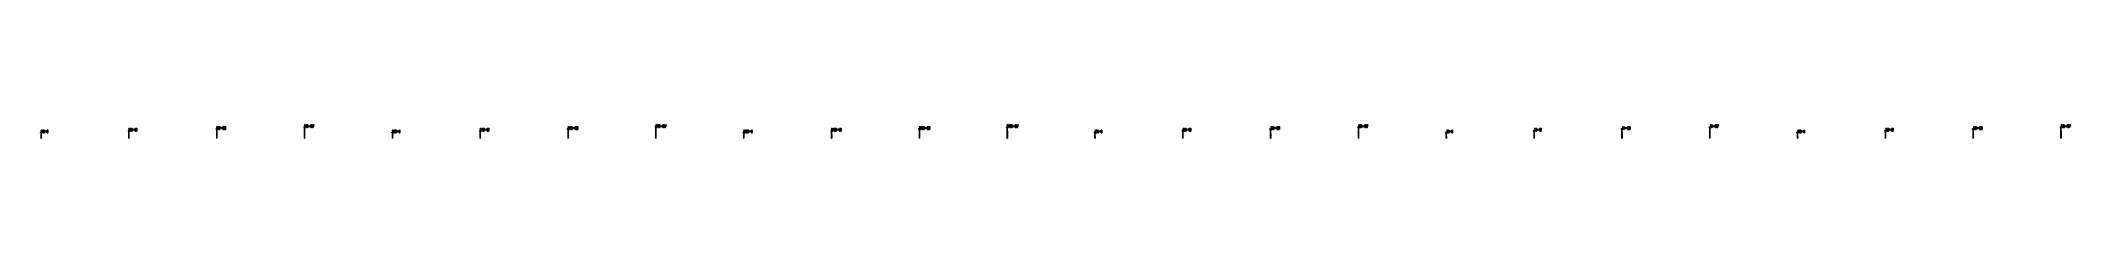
# Model space of a CAD drawing. Extents: x 143605 to 155162, y 118683 to 118758.
import ezdxf

# ---------------------------------------------------------------- set-up
doc = ezdxf.new("R2010")
doc.units = 13
for name, color, linetype, true_color in [('0.6', 7, 'Continuous', 0x00f000), ('1.1', 7, 'Continuous', 0xa852ff), ('Write', 7, 'Continuous', 0x839eaa)]:
    doc.layers.add(name, color=color, linetype=linetype, true_color=true_color)
for name, color, linetype in [('0.7', 50, 'Continuous'), ('0.8', 30, 'Continuous'), ('0.9', 240, 'Continuous'), ('1.0', 221, 'Continuous')]:
    doc.layers.add(name, color=color, linetype=linetype)

msp = doc.modelspace()

# ---------------------------------------------------------------- linework, layer by layer
for p, q in [((143608, 118693), (143608, 118713)), ((143626, 118721), (143632, 118721)), ((143637, 118721), (143643, 118721)), ((144108, 118703), (144108, 118723)), ((144126, 118731), (144132, 118731)), ((144137, 118731), (144143, 118731)), ((144608, 118713), (144608, 118733)), ((144626, 118741), (144632, 118741)), ((144637, 118741), (144643, 118741)), ((145108, 118723), (145108, 118743)), ((145126, 118751), (145132, 118751)), ((145137, 118751), (145143, 118751)), ((145608, 118693), (145608, 118713)), ((145631, 118721), (145637, 118721)), ((145642, 118721), (145648, 118721)), ((146108, 118703), (146108, 118723)), ((146131, 118731), (146137, 118731)), ((146142, 118731), (146148, 118731)), ((146608, 118713), (146608, 118733)), ((146631, 118741), (146637, 118741)), ((146642, 118741), (146648, 118741)), ((147108, 118723), (147108, 118743)), ((147131, 118751), (147137, 118751)), ((147142, 118751), (147148, 118751)), ((147608, 118693), (147608, 118713)), ((147636, 118721), (147642, 118721)), ((147647, 118721), (147653, 118721)), ((148108, 118703), (148108, 118723)), ((148136, 118731), (148142, 118731)), ((148147, 118731), (148153, 118731)), ((148608, 118713), (148608, 118733)), ((148636, 118741), (148642, 118741)), ((148647, 118741), (148653, 118741)), ((149108, 118723), (149108, 118743)), ((149136, 118751), (149142, 118751)), ((149147, 118751), (149153, 118751)), ((149608, 118693), (149608, 118713)), ((149633, 118721), (149627, 118721)), ((149638, 118721), (149644, 118721)), ((150108, 118703), (150108, 118723)), ((150133, 118731), (150127, 118731)), ((150138, 118731), (150144, 118731)), ((150608, 118713), (150608, 118733)), ((150633, 118741), (150627, 118741)), ((150638, 118741), (150644, 118741)), ((151108, 118723), (151108, 118743)), ((151133, 118751), (151127, 118751)), ((151138, 118751), (151144, 118751)), ((151608, 118693), (151608, 118713)), ((151629, 118721), (151623, 118721)), ((151634, 118721), (151640, 118721)), ((152108, 118703), (152108, 118723)), ((152108, 118703), (152108, 118723)), ((152129, 118731), (152123, 118731)), ((152129, 118731), (152123, 118731)), ((152134, 118731), (152140, 118731)), ((152608, 118713), (152608, 118733)), ((152608, 118713), (152608, 118733)), ((152629, 118741), (152623, 118741)), ((152629, 118741), (152623, 118741)), ((152634, 118741), (152640, 118741)), ((153108, 118723), (153108, 118743)), ((153108, 118723), (153108, 118743)), ((153129, 118751), (153123, 118751)), ((153129, 118751), (153123, 118751)), ((153134, 118751), (153140, 118751)), ((153608, 118693), (153608, 118713)), ((153633, 118721), (153627, 118721)), ((153638, 118721), (153644, 118721)), ((154108, 118703), (154108, 118723)), ((154133, 118731), (154127, 118731)), ((154138, 118731), (154144, 118731)), ((154608, 118713), (154608, 118733)), ((154633, 118741), (154627, 118741)), ((154638, 118741), (154644, 118741)), ((155108, 118723), (155108, 118743)), ((155133, 118751), (155127, 118751)), ((155138, 118751), (155144, 118751))]:
    msp.add_line(p, q)
at = {"layer": '0.6'}
for points in [[(143609, 118683), (143608, 118683), (143608, 118693), (143608, 118693), (143608, 118683), (143607, 118683)], [(144109, 118683), (144108, 118683), (144108, 118703), (144108, 118703), (144108, 118683), (144107, 118683)], [(144609, 118683), (144608, 118683), (144608, 118713), (144608, 118713), (144608, 118683), (144607, 118683)], [(145109, 118683), (145108, 118683), (145108, 118723), (145108, 118723), (145108, 118683), (145107, 118683)]]:
    msp.add_lwpolyline(points, close=True, dxfattribs=at)
at = {"layer": '0.7'}
for points in [[(145609, 118683), (145608, 118683), (145608, 118693), (145608, 118693), (145608, 118683), (145607, 118683)], [(146109, 118683), (146108, 118683), (146108, 118703), (146108, 118703), (146108, 118683), (146107, 118683)], [(146609, 118683), (146608, 118683), (146608, 118713), (146608, 118713), (146608, 118683), (146607, 118683)], [(147109, 118683), (147108, 118683), (147108, 118723), (147108, 118723), (147108, 118683), (147107, 118683)]]:
    msp.add_lwpolyline(points, close=True, dxfattribs=at)
at = {"layer": '0.8'}
for points in [[(147609, 118683), (147609, 118683), (147609, 118693), (147608, 118693), (147608, 118683), (147607, 118683)], [(148109, 118683), (148109, 118683), (148109, 118703), (148108, 118703), (148108, 118683), (148107, 118683)], [(148609, 118683), (148609, 118683), (148609, 118713), (148608, 118713), (148608, 118683), (148607, 118683)], [(149109, 118683), (149109, 118683), (149109, 118723), (149108, 118723), (149108, 118683), (149107, 118683)]]:
    msp.add_lwpolyline(points, close=True, dxfattribs=at)
at = {"layer": '0.9'}
for points in [[(149609, 118683), (149609, 118683), (149609, 118693), (149608, 118693), (149608, 118683), (149607, 118683)], [(150109, 118683), (150109, 118683), (150109, 118703), (150108, 118703), (150108, 118683), (150107, 118683)], [(150609, 118683), (150609, 118683), (150609, 118713), (150608, 118713), (150608, 118683), (150607, 118683)], [(151109, 118683), (151109, 118683), (151109, 118723), (151108, 118723), (151108, 118683), (151107, 118683)]]:
    msp.add_lwpolyline(points, close=True, dxfattribs=at)
at = {"layer": '1.0'}
for points in [[(151609, 118683), (151609, 118683), (151609, 118693), (151608, 118693), (151608, 118683), (151607, 118683)], [(152109, 118683), (152109, 118683), (152109, 118703), (152108, 118703), (152108, 118683), (152107, 118683)], [(152609, 118683), (152609, 118683), (152609, 118713), (152608, 118713), (152608, 118683), (152607, 118683)], [(153109, 118683), (153109, 118683), (153109, 118723), (153108, 118723), (153108, 118683), (153107, 118683)]]:
    msp.add_lwpolyline(points, close=True, dxfattribs=at)
at = {"layer": '1.1'}
for points in [[(153609, 118683), (153609, 118683), (153609, 118693), (153608, 118693), (153608, 118683), (153607, 118683)], [(154109, 118683), (154109, 118683), (154109, 118703), (154108, 118703), (154108, 118683), (154107, 118683)], [(154609, 118683), (154609, 118683), (154609, 118713), (154608, 118713), (154608, 118683), (154607, 118683)], [(155109, 118683), (155109, 118683), (155109, 118723), (155108, 118723), (155108, 118683), (155107, 118683)]]:
    msp.add_lwpolyline(points, close=True, dxfattribs=at)
at = {"layer": 'Write'}
for points in [[(143605, 118713), (143605, 118716), (143608, 118716), (143608, 118713)], [(143614, 118719), (143611, 118728), (143608, 118728), (143613, 118713), (143615, 118713), (143621, 118728), (143618, 118728)], [(143626, 118713), (143626, 118728), (143623, 118728), (143623, 118713)], [(143637, 118720), (143637, 118722), (143632, 118722), (143632, 118720)], [(143646, 118713), (143646, 118728), (143643, 118728), (143643, 118713)], [(144105, 118723), (144105, 118726), (144108, 118726), (144108, 118723)], [(144114, 118729), (144111, 118738), (144108, 118738), (144113, 118723), (144115, 118723), (144121, 118738), (144118, 118738)], [(144126, 118723), (144126, 118738), (144123, 118738), (144123, 118723)], [(144137, 118730), (144137, 118732), (144132, 118732), (144132, 118730)], [(144146, 118723), (144146, 118738), (144143, 118738), (144143, 118723)], [(144152, 118723), (144152, 118738), (144149, 118738), (144149, 118723)], [(144605, 118733), (144605, 118736), (144608, 118736), (144608, 118733)], [(144614, 118739), (144611, 118748), (144608, 118748), (144613, 118733), (144615, 118733), (144621, 118748), (144618, 118748)], [(144626, 118733), (144626, 118748), (144623, 118748), (144623, 118733)], [(144637, 118740), (144637, 118742), (144632, 118742), (144632, 118740)], [(144646, 118733), (144646, 118748), (144643, 118748), (144643, 118733)], [(144652, 118733), (144652, 118748), (144649, 118748), (144649, 118733)], [(144658, 118733), (144658, 118748), (144655, 118748), (144655, 118733)], [(145105, 118743), (145105, 118746), (145108, 118746), (145108, 118743)], [(145114, 118749), (145111, 118758), (145108, 118758), (145113, 118743), (145115, 118743), (145121, 118758), (145118, 118758)], [(145126, 118743), (145126, 118758), (145123, 118758), (145123, 118743)], [(145137, 118750), (145137, 118752), (145132, 118752), (145132, 118750)], [(145143, 118743), (145143, 118758), (145146, 118758), (145146, 118743)], [(145154, 118749), (145158, 118758), (145161, 118758), (145155, 118743), (145153, 118743), (145148, 118758), (145151, 118758)], [(145605, 118713), (145605, 118716), (145608, 118716), (145608, 118713)], [(145614, 118719), (145611, 118728), (145608, 118728), (145613, 118713), (145615, 118713), (145621, 118728), (145618, 118728)], [(145626, 118713), (145626, 118728), (145623, 118728), (145623, 118713)], [(145631, 118713), (145631, 118728), (145628, 118728), (145628, 118713)], [(145642, 118720), (145642, 118722), (145637, 118722), (145637, 118720)], [(145651, 118713), (145651, 118728), (145648, 118728), (145648, 118713)], [(146105, 118723), (146105, 118726), (146108, 118726), (146108, 118723)], [(146114, 118729), (146111, 118738), (146108, 118738), (146113, 118723), (146115, 118723), (146121, 118738), (146118, 118738)], [(146126, 118723), (146126, 118738), (146123, 118738), (146123, 118723)], [(146131, 118723), (146131, 118738), (146128, 118738), (146128, 118723)], [(146142, 118730), (146142, 118732), (146137, 118732), (146137, 118730)], [(146151, 118723), (146151, 118738), (146148, 118738), (146148, 118723)], [(146157, 118723), (146157, 118738), (146154, 118738), (146154, 118723)], [(146605, 118733), (146605, 118736), (146608, 118736), (146608, 118733)], [(146614, 118739), (146611, 118748), (146608, 118748), (146613, 118733), (146615, 118733), (146621, 118748), (146618, 118748)], [(146626, 118733), (146626, 118748), (146623, 118748), (146623, 118733)], [(146631, 118733), (146631, 118748), (146628, 118748), (146628, 118733)], [(146642, 118740), (146642, 118742), (146637, 118742), (146637, 118740)], [(146651, 118733), (146651, 118748), (146648, 118748), (146648, 118733)], [(146657, 118733), (146657, 118748), (146654, 118748), (146654, 118733)], [(146663, 118733), (146663, 118748), (146660, 118748), (146660, 118733)], [(147105, 118743), (147105, 118746), (147108, 118746), (147108, 118743)], [(147114, 118749), (147111, 118758), (147108, 118758), (147113, 118743), (147115, 118743), (147121, 118758), (147118, 118758)], [(147126, 118743), (147126, 118758), (147123, 118758), (147123, 118743)], [(147131, 118743), (147131, 118758), (147128, 118758), (147128, 118743)], [(147142, 118750), (147142, 118752), (147137, 118752), (147137, 118750)], [(147148, 118743), (147148, 118758), (147151, 118758), (147151, 118743)], [(147160, 118749), (147163, 118758), (147166, 118758), (147161, 118743), (147159, 118743), (147153, 118758), (147156, 118758)], [(147605, 118713), (147605, 118716), (147608, 118716), (147608, 118713)], [(147614, 118719), (147611, 118728), (147608, 118728), (147613, 118713), (147615, 118713), (147621, 118728), (147618, 118728)], [(147626, 118713), (147626, 118728), (147623, 118728), (147623, 118713)], [(147631, 118713), (147631, 118728), (147628, 118728), (147628, 118713)], [(147636, 118713), (147636, 118728), (147633, 118728), (147633, 118713)], [(147647, 118720), (147647, 118722), (147642, 118722), (147642, 118720)], [(147656, 118713), (147656, 118728), (147653, 118728), (147653, 118713)], [(148108, 118723), (148108, 118726), (148105, 118726), (148105, 118723)], [(148114, 118729), (148111, 118738), (148108, 118738), (148113, 118723), (148115, 118723), (148121, 118738), (148118, 118738)], [(148123, 118723), (148126, 118723), (148126, 118738), (148123, 118738)], [(148128, 118723), (148131, 118723), (148131, 118738), (148128, 118738)], [(148133, 118723), (148136, 118723), (148136, 118738), (148133, 118738)], [(148147, 118730), (148147, 118732), (148142, 118732), (148142, 118730)], [(148156, 118723), (148156, 118738), (148153, 118738), (148153, 118723)], [(148162, 118723), (148162, 118738), (148159, 118738), (148159, 118723)], [(148608, 118733), (148605, 118733), (148605, 118736), (148608, 118736)], [(148613, 118733), (148608, 118748), (148611, 118748), (148614, 118739), (148618, 118748), (148621, 118748), (148615, 118733)], [(148626, 118733), (148623, 118733), (148623, 118748), (148626, 118748)], [(148628, 118733), (148628, 118748), (148631, 118748), (148631, 118733)], [(148633, 118733), (148633, 118748), (148636, 118748), (148636, 118733)], [(148647, 118740), (148647, 118742), (148642, 118742), (148642, 118740)], [(148656, 118733), (148656, 118748), (148653, 118748), (148653, 118733)], [(148662, 118733), (148662, 118748), (148659, 118748), (148659, 118733)], [(148668, 118733), (148668, 118748), (148665, 118748), (148665, 118733)], [(149105, 118746), (149105, 118743), (149108, 118743), (149108, 118746)], [(149115, 118743), (149121, 118758), (149118, 118758), (149114, 118749), (149111, 118758), (149108, 118758), (149113, 118743)], [(149123, 118743), (149126, 118743), (149126, 118758), (149123, 118758)], [(149131, 118758), (149128, 118758), (149128, 118743), (149131, 118743)], [(149136, 118758), (149136, 118743), (149133, 118743), (149133, 118758)], [(149147, 118750), (149147, 118752), (149142, 118752), (149142, 118750)], [(149153, 118743), (149153, 118758), (149156, 118758), (149156, 118743)], [(149164, 118749), (149168, 118758), (149171, 118758), (149165, 118743), (149163, 118743), (149158, 118758), (149161, 118758)], [(149605, 118713), (149605, 118716), (149608, 118716), (149608, 118713)], [(149614, 118713), (149614, 118728), (149611, 118728), (149611, 118713)], [(149619, 118713), (149622, 118718), (149625, 118713), (149627, 118713), (149623, 118721), (149627, 118728), (149625, 118728), (149622, 118723), (149619, 118728), (149616, 118728), (149620, 118721), (149616, 118713)], [(149638, 118720), (149638, 118722), (149633, 118722), (149633, 118720)], [(149647, 118713), (149647, 118728), (149644, 118728), (149644, 118713)], [(150105, 118723), (150105, 118726), (150108, 118726), (150108, 118723)], [(150114, 118723), (150114, 118738), (150111, 118738), (150111, 118723)], [(150119, 118723), (150122, 118728), (150125, 118723), (150127, 118723), (150123, 118731), (150127, 118738), (150125, 118738), (150122, 118733), (150119, 118738), (150116, 118738), (150120, 118731), (150116, 118723)], [(150138, 118730), (150138, 118732), (150133, 118732), (150133, 118730)], [(150147, 118723), (150147, 118738), (150144, 118738), (150144, 118723)], [(150153, 118723), (150153, 118738), (150150, 118738), (150150, 118723)], [(150605, 118733), (150605, 118736), (150608, 118736), (150608, 118733)], [(150614, 118733), (150614, 118748), (150611, 118748), (150611, 118733)], [(150619, 118733), (150622, 118738), (150625, 118733), (150627, 118733), (150623, 118741), (150627, 118748), (150625, 118748), (150622, 118743), (150619, 118748), (150616, 118748), (150620, 118741), (150616, 118733)], [(150638, 118740), (150638, 118742), (150633, 118742), (150633, 118740)], [(150647, 118733), (150647, 118748), (150644, 118748), (150644, 118733)], [(150653, 118733), (150653, 118748), (150650, 118748), (150650, 118733)], [(150659, 118733), (150659, 118748), (150656, 118748), (150656, 118733)], [(151105, 118743), (151105, 118746), (151108, 118746), (151108, 118743)], [(151114, 118743), (151114, 118758), (151111, 118758), (151111, 118743)], [(151119, 118743), (151122, 118748), (151125, 118743), (151127, 118743), (151123, 118751), (151127, 118758), (151125, 118758), (151122, 118753), (151119, 118758), (151116, 118758), (151120, 118751), (151116, 118743)], [(151138, 118750), (151138, 118752), (151133, 118752), (151133, 118750)], [(151144, 118743), (151144, 118758), (151147, 118758), (151147, 118743)], [(151156, 118749), (151159, 118758), (151162, 118758), (151157, 118743), (151155, 118743), (151149, 118758), (151153, 118758)], [(151605, 118713), (151605, 118716), (151608, 118716), (151608, 118713)], [(151615, 118713), (151618, 118718), (151621, 118713), (151623, 118713), (151619, 118721), (151623, 118728), (151621, 118728), (151618, 118723), (151615, 118728), (151612, 118728), (151616, 118721), (151612, 118713)], [(151634, 118720), (151634, 118722), (151629, 118722), (151629, 118720)], [(151643, 118713), (151643, 118728), (151640, 118728), (151640, 118713)], [(152105, 118723), (152105, 118726), (152108, 118726), (152108, 118723)], [(152105, 118723), (152105, 118726), (152108, 118726), (152108, 118723)], [(152116, 118731), (152112, 118738)], [(152115, 118738), (152112, 118738)], [(152116, 118731), (152112, 118723)], [(152115, 118723), (152112, 118723)], [(152118, 118733), (152115, 118738)], [(152118, 118728), (152115, 118723)], [(152121, 118738), (152118, 118733)], [(152121, 118723), (152118, 118728)], [(152123, 118738), (152119, 118731)], [(152123, 118723), (152119, 118731)], [(152123, 118738), (152121, 118738)], [(152123, 118723), (152121, 118723)], [(152134, 118730), (152134, 118732), (152129, 118732), (152129, 118730)], [(152134, 118730), (152134, 118732), (152129, 118732), (152129, 118730)], [(152143, 118723), (152143, 118738), (152140, 118738), (152140, 118723)], [(152149, 118723), (152149, 118738), (152146, 118738), (152146, 118723)], [(152605, 118733), (152605, 118736), (152608, 118736), (152608, 118733)], [(152605, 118733), (152605, 118736), (152608, 118736), (152608, 118733)], [(152616, 118741), (152612, 118748)], [(152615, 118748), (152612, 118748)], [(152616, 118741), (152612, 118733)], [(152615, 118733), (152612, 118733)], [(152618, 118743), (152615, 118748)], [(152618, 118738), (152615, 118733)], [(152621, 118748), (152618, 118743)], [(152621, 118733), (152618, 118738)], [(152623, 118748), (152619, 118741)], [(152623, 118733), (152619, 118741)], [(152623, 118748), (152621, 118748)], [(152623, 118733), (152621, 118733)], [(152634, 118740), (152634, 118742), (152629, 118742), (152629, 118740)], [(152634, 118740), (152634, 118742), (152629, 118742), (152629, 118740)], [(152643, 118733), (152643, 118748), (152640, 118748), (152640, 118733)], [(152649, 118733), (152649, 118748), (152646, 118748), (152646, 118733)], [(152655, 118733), (152655, 118748), (152652, 118748), (152652, 118733)], [(153105, 118743), (153105, 118746), (153108, 118746), (153108, 118743)], [(153105, 118743), (153105, 118746), (153108, 118746), (153108, 118743)], [(153116, 118751), (153112, 118758)], [(153115, 118758), (153112, 118758)], [(153116, 118751), (153112, 118743)], [(153115, 118743), (153112, 118743)], [(153118, 118753), (153115, 118758)], [(153118, 118748), (153115, 118743)], [(153121, 118758), (153118, 118753)], [(153121, 118743), (153118, 118748)], [(153123, 118758), (153119, 118751)], [(153123, 118743), (153119, 118751)], [(153123, 118758), (153121, 118758)], [(153123, 118743), (153121, 118743)], [(153134, 118750), (153134, 118752), (153129, 118752), (153129, 118750)], [(153134, 118750), (153134, 118752), (153129, 118752), (153129, 118750)], [(153140, 118743), (153140, 118758), (153143, 118758), (153143, 118743)], [(153152, 118749), (153155, 118758), (153158, 118758), (153153, 118743), (153151, 118743), (153145, 118758), (153149, 118758)], [(153605, 118713), (153605, 118716), (153608, 118716), (153608, 118713)], [(153619, 118713), (153616, 118718), (153613, 118713), (153610, 118713), (153614, 118721), (153610, 118728), (153613, 118728), (153616, 118723), (153619, 118728), (153622, 118728), (153617, 118721), (153622, 118713)], [(153624, 118713), (153624, 118728), (153627, 118728), (153627, 118713)], [(153638, 118720), (153638, 118722), (153633, 118722), (153633, 118720)], [(153647, 118713), (153647, 118728), (153644, 118728), (153644, 118713)], [(154105, 118723), (154105, 118726), (154108, 118726), (154108, 118723)], [(154119, 118723), (154116, 118728), (154113, 118723), (154110, 118723), (154114, 118731), (154110, 118738), (154113, 118738), (154116, 118733), (154119, 118738), (154122, 118738), (154117, 118731), (154122, 118723)], [(154124, 118723), (154124, 118738), (154127, 118738), (154127, 118723)], [(154138, 118730), (154138, 118732), (154133, 118732), (154133, 118730)], [(154147, 118723), (154147, 118738), (154144, 118738), (154144, 118723)], [(154153, 118723), (154153, 118738), (154150, 118738), (154150, 118723)], [(154605, 118733), (154605, 118736), (154608, 118736), (154608, 118733)], [(154619, 118733), (154616, 118738), (154613, 118733), (154610, 118733), (154614, 118741), (154610, 118748), (154613, 118748), (154616, 118743), (154619, 118748), (154622, 118748), (154617, 118741), (154622, 118733)], [(154624, 118733), (154624, 118748), (154627, 118748), (154627, 118733)], [(154638, 118740), (154638, 118742), (154633, 118742), (154633, 118740)], [(154647, 118733), (154647, 118748), (154644, 118748), (154644, 118733)], [(154653, 118733), (154653, 118748), (154650, 118748), (154650, 118733)], [(154659, 118733), (154659, 118748), (154656, 118748), (154656, 118733)], [(155105, 118743), (155105, 118746), (155108, 118746), (155108, 118743)], [(155119, 118743), (155116, 118748), (155113, 118743), (155110, 118743), (155114, 118751), (155110, 118758), (155113, 118758), (155116, 118753), (155119, 118758), (155122, 118758), (155117, 118751), (155122, 118743)], [(155124, 118743), (155124, 118758), (155127, 118758), (155127, 118743)], [(155138, 118750), (155138, 118752), (155133, 118752), (155133, 118750)], [(155144, 118743), (155144, 118758), (155147, 118758), (155147, 118743)], [(155155, 118749), (155159, 118758), (155162, 118758), (155156, 118743), (155154, 118743), (155149, 118758), (155152, 118758)]]:
    msp.add_lwpolyline(points, close=True, dxfattribs=at)

doc.saveas('drawing.dxf')
